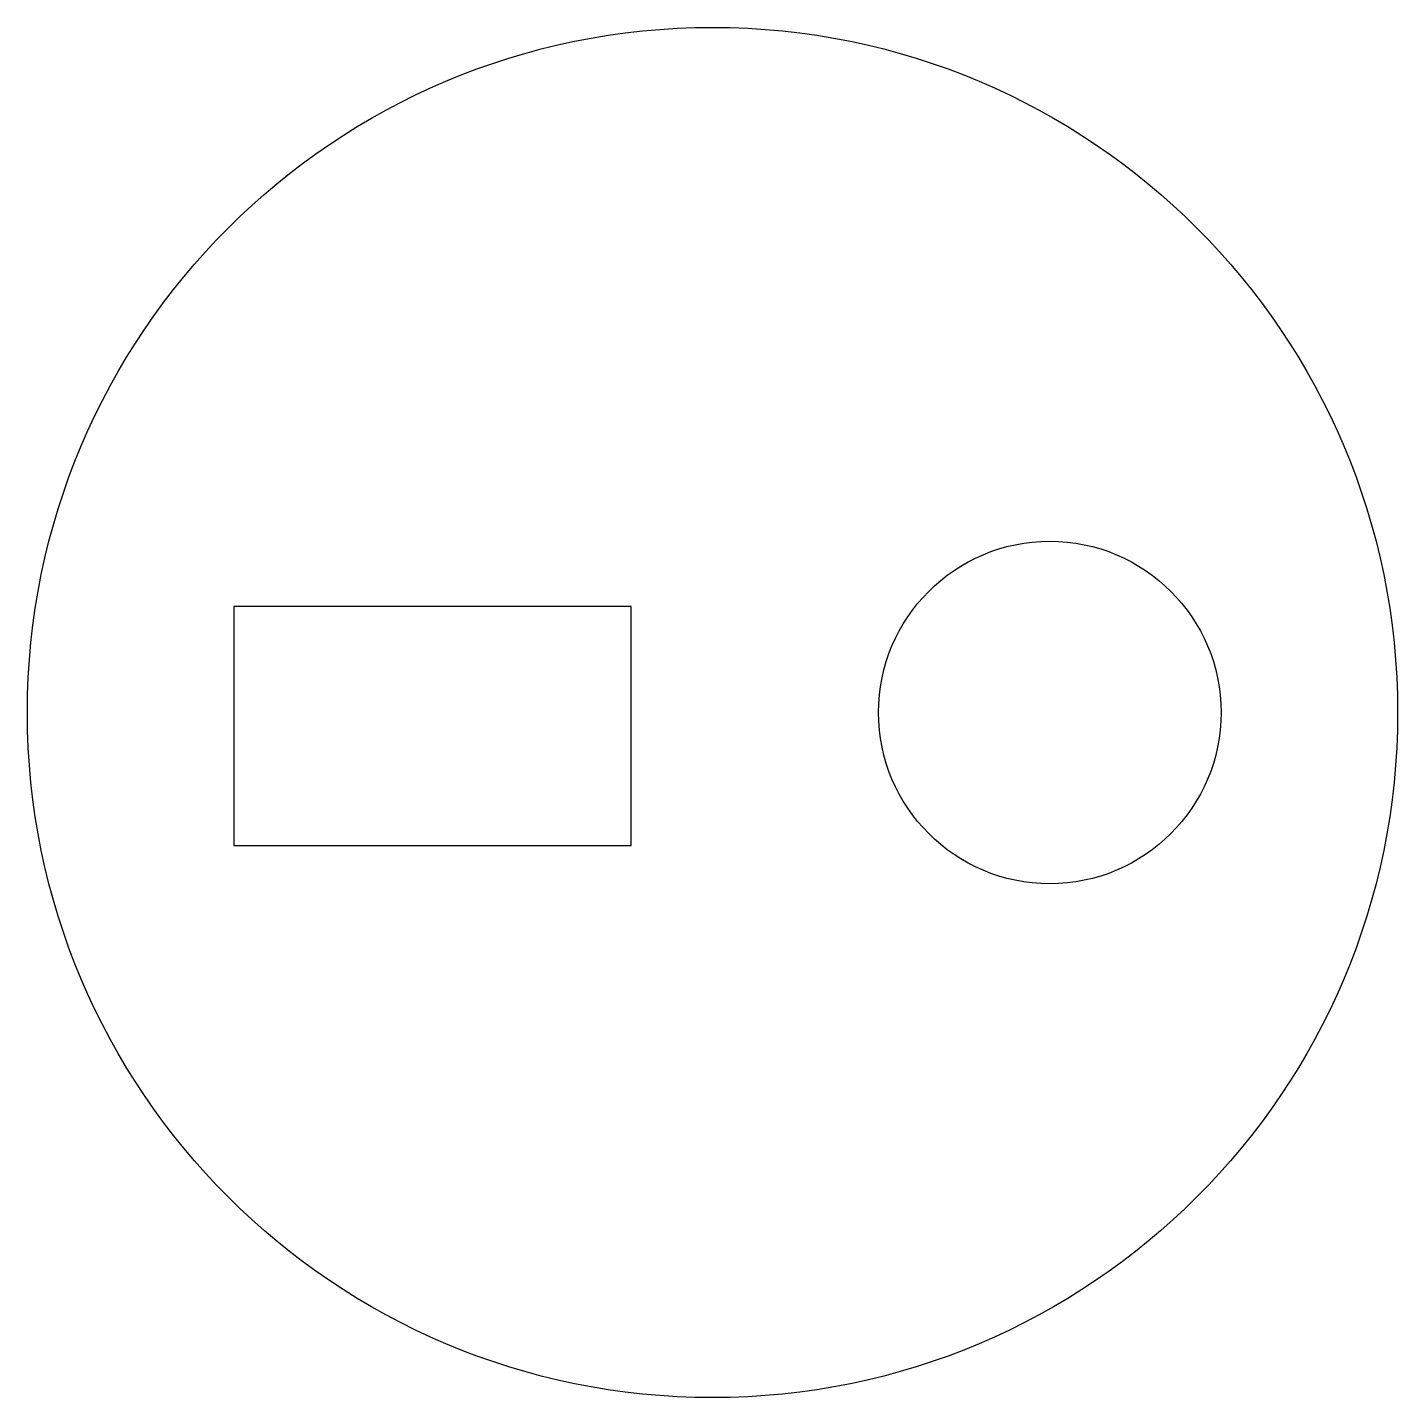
# Model space of a CAD drawing. Header units: millimetres. Extents: x -60 to 60, y -60 to 60.
import ezdxf

# ---------------------------------------------------------------- set-up
doc = ezdxf.new("R2010")
doc.units = ezdxf.units.MM

msp = doc.modelspace()

# ---------------------------------------------------------------- linework, layer by layer
msp.add_lwpolyline([(-7.13, 9.28), (-41.93, 9.28), (-41.93, -11.64), (-7.13, -11.64)], close=True)
for centre, radius in [((0, 0), 60), ((29.54, 0), 15)]:
    msp.add_circle(centre, radius)

doc.saveas('drawing.dxf')
